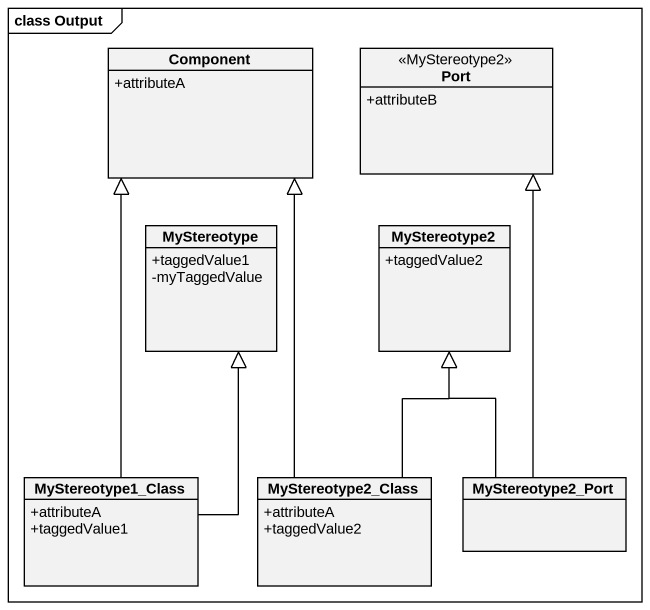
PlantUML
@startuml
mainframe class Output
hide circle
hide empty members
skinparam classAttributeIconSize 0
class "Component" as Component_ {
  +attributeA
}
class "Port" as Port_ <<MyStereotype2>> {
  +attributeB
}
class MyStereotype {
  +taggedValue1
  -myTaggedValue
}
class MyStereotype2 {
  +taggedValue2
}
class MyStereotype1_Class {
  +attributeA
  +taggedValue1
}
class MyStereotype2_Class {
  +attributeA
  +taggedValue2
}
class MyStereotype2_Port
MyStereotype1_Class -up-|> Component_
MyStereotype1_Class -up-|> MyStereotype
MyStereotype2_Class -up-|> Component_
MyStereotype2_Class -up-|> MyStereotype2
MyStereotype2_Port -up-|> Port_
MyStereotype2_Port -up-|> MyStereotype2
@enduml
